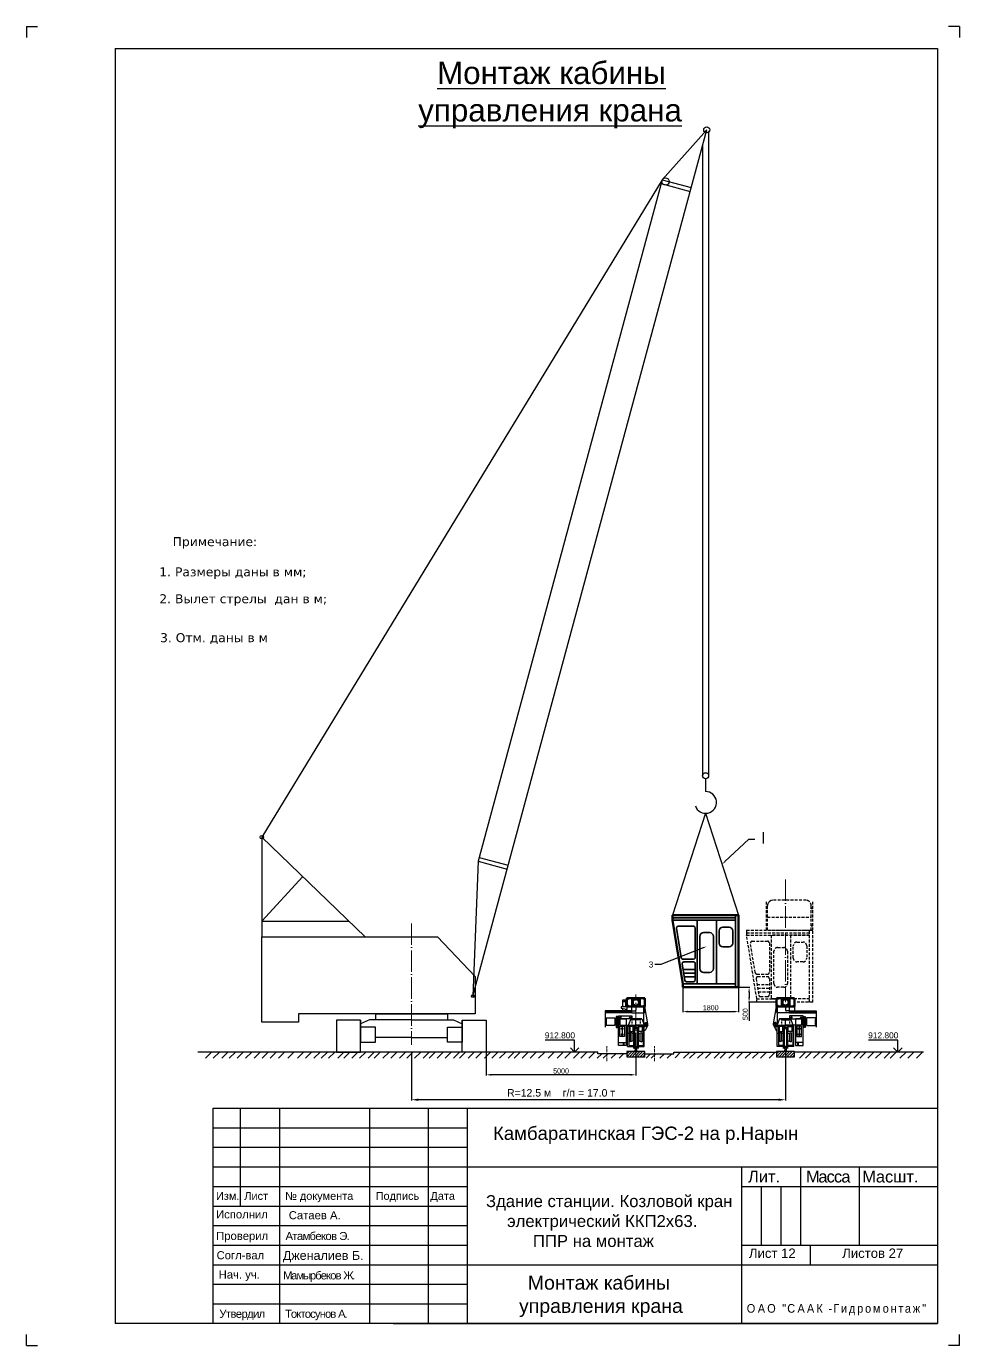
# Model space of a CAD drawing. Header units: millimetres. Extents: x 155577 to 993706, y -295114 to -113927.
# Drawn here: x 497680 to 528865, y -282929 to -238825 of the extents above; entities that cross this region are included whole.
import ezdxf
from ezdxf import colors
from ezdxf.entities.mleader import LeaderData, LeaderLine
from ezdxf.math import Vec2, Vec3

# ---------------------------------------------------------------- set-up
doc = ezdxf.new("R2010")
doc.units = ezdxf.units.MM
for name, pattern in [('ACAD_ISO04W100', [30, 24, -3, 0, -3]), ('штриховая', [19.05, 12.7, -6.35]), ('штриховая2', [9.525, 6.35, -3.175])]:
    doc.linetypes.add(name, pattern=pattern)
doc.layers.add('ось', color=160, linetype='Continuous', lineweight=15)
doc.layers.add('размер', color=84, linetype='Continuous', lineweight=18)
doc.styles.add('rom', font='times.ttf')
doc.styles.get("Standard").update_dxf_attribs({"font": 'arial.ttf'})
doc.dimstyles.new('ISO-25', dxfattribs={"dimtxt": 170, "dimasz": 170, "dimexe": 20, "dimexo": 10, "dimgap": 40, "dimtad": 1, "dimtxsty": 'Standard', "dimcen": 2.5, "dimadec": 0, "dimazin": 0, "dimtfac": 1, "dimtmove": 0, "dimatfit": 3, "dimfxl": 0, "dimarcsym": 0})

# ---------------------------------------------------------------- blocks, each defined once
blk = doc.blocks.new('стрела ДЭК -50 30 м')
for p, q in [((307292, 19005), (312744, 48506)), ((311398, 46721), (312744, 48506)), ((311398, 46721), (307108, 23514)), ((311374, 46592), (312357, 46410)), ((311398, 46721), (312381, 46539)), ((307108, 23514), (308092, 23332)), ((307108, 23514), (307292, 19005)), ((307132, 23643), (308115, 23461))]:
    blk.add_line(p, q)
blk.add_circle((311512, 46669), 123)
blk = doc.blocks.new('ходовка ДЭК -50')
at = {"lineweight": 30}
for p, q in [((580452, 8457), (579652, 8457)), ((579652, 8457), (579652, 7387)), ((580753, 8472), (580452, 8339)), ((580452, 7387), (580452, 8457)), ((582152, 8472), (580753, 8472)), ((580953, 8672), (580953, 8472)), ((580953, 8672), (583352, 8672)), ((582152, 8472), (583552, 8472)), ((583352, 8672), (583352, 8472)), ((583552, 8472), (583852, 8339)), ((583852, 8457), (584652, 8457)), ((583852, 7387), (583852, 8457)), ((584652, 8457), (584652, 7387)), ((582152, 7882), (580952, 7882)), ((582152, 7882), (582152, 7882)), ((582152, 7882), (583352, 7882)), ((582152, 7882), (582152, 7882)), ((579652, 7387), (580452, 7387)), ((584652, 7387), (583852, 7387))]:
    blk.add_line(p, q, dxfattribs=at)
for p, q in [((580452, 8457), (580452, 8222)), ((583852, 8457), (583852, 8222))]:
    blk.add_line(p, q)
for points in [[(580952, 8222), (580452, 8222), (580452, 7722), (580952, 7722)], [(583352, 8222), (583852, 8222), (583852, 7722), (583352, 7722)]]:
    blk.add_lwpolyline(points, close=True, dxfattribs=at)
blk = doc.blocks.new('корпус ДЭК-50')
at = {"lineweight": 30}
for p, q in [((537296, 11242), (533847, 14577)), ((533847, 14577), (533847, 11242)), ((533847, 11767), (535212, 13257)), ((533847, 11767), (536741, 11767)), ((533847, 8391), (533847, 11242)), ((533847, 11242), (539715, 11242)), ((539715, 11242), (540977, 9922)), ((540977, 9922), (540977, 8672)), ((535070, 8391), (533847, 8391)), ((540977, 8672), (535070, 8672)), ((535070, 8672), (535070, 8391))]:
    blk.add_line(p, q, dxfattribs=at)
blk.add_line((533847, 8391), (533847, 8672))
at = {"color": 70, "lineweight": 30}
for centre, radius in [((533847, 14577), 60.4), ((540897, 9261), 40.4)]:
    blk.add_circle(centre, radius, dxfattribs=at)
at = {"layer": 'ось', "linetype": 'ACAD_ISO04W100', "ltscale": 30}
blk.add_line((538847, 11693), (538847, 7633), dxfattribs=at)
blk = doc.blocks.new('кабина')
at = {"lineweight": 50}
for p, q in [((-2208, 0), (0, 0)), ((-2208, 0), (-2208, -170)), ((0, -2410), (0, 0)), ((-1868, -2290), (-2208, -170)), ((-1868, -2410), (-1868, -2290)), ((-1208, -2410), (-1868, -2410)), ((0, -2410), (-1868, -2410))]:
    blk.add_line(p, q, dxfattribs=at)
at = {"lineweight": 35}
for p, q in [((-101, -2410), (-101, 0)), ((-2208, -90), (-101, -90)), ((-2208, -170), (-101, -170)), ((-1924, -1416), (-2081, -436)), ((-2025, -369), (-1512, -369)), ((-1449, -427), (-1449, -1412)), ((-101, -170), (-1388, -170)), ((-1388, -170), (-1388, -2290)), ((-745, -170), (-745, -2290)), ((-1891, -1620), (-1802, -2177)), ((-1861, -1470), (-1511, -1470)), ((-1835, -1553), (-1508, -1553)), ((-1449, -1615), (-1449, -2160)), ((-1859, -1819), (-1449, -1819)), ((-1841, -1934), (-1449, -1934)), ((-1820, -2064), (-1449, -2064)), ((-1868, -2290), (-1208, -2290)), ((-1747, -2222), (-1508, -2222)), ((-101, -2290), (-1388, -2290))]:
    blk.add_line(p, q, dxfattribs=at)
for p, q in [((-1925, -1409), (-1924, -1416)), ((-101, -2410), (-1208, -2410))]:
    blk.add_line(p, q)
for points in [[(-528, -397), (-321, -397)], [(-1296, -1783), (-1296, -706)], [(-1174, -579), (-967, -579)], [(-845, -706), (-845, -1783)], [(-650, -933), (-650, -523)], [(-199, -523), (-199, -933)], [(-321, -1059), (-528, -1059)], [(-967, -1910), (-1174, -1910)]]:
    blk.add_lwpolyline(points, dxfattribs=at)
for centre, radius, start, end in [((-2013, -436), 68.3, 100.7594, 179.7078), ((-1511, -432), 62.9, 4.3535, 90.8029), ((-522, -525), 128, 92.5625, 179.4139), ((-327, -525), 128, 0.5861, 87.4375), ((-1168, -707), 128, 92.5625, 179.4139), ((-973, -707), 128, 0.5861, 87.4375), ((-522, -931), 128, 180.5861, 267.4375), ((-327, -931), 128, 272.5625, 359.4139), ((-1857, -1402), 68.4, 186.2026, 266.2361), ((-1823, -1620), 68.3, 100.7594, 179.7078), ((-1511, -1407), 62.9, 269.1971, 355.6465), ((-1517, -1621), 68.3, 355.164, 82.9775), ((-1746, -2165), 56.8, 186.6822, 271.4224), ((-1517, -2154), 68.3, 277.0225, 355.164), ((-1168, -1782), 128, 180.5861, 267.4375), ((-973, -1782), 128, 272.5625, 359.4139)]:
    blk.add_arc(centre, radius, start, end, dxfattribs=at)
blk = doc.blocks.new('*D91')
at = {"layer": 'Defpoints', "color": 0, "transparency": 16777216}
for p in [(519613, -270951), (521481, -270951), (521481, -271762)]:
    blk.add_point(p, dxfattribs=at)
at = {"layer": 'размер', "color": 0, "lineweight": -2, "transparency": 16777216}
for p, q in [((519613, -270961), (519613, -271782)), ((521481, -270961), (521481, -271782)), ((519783, -271762), (521311, -271762))]:
    blk.add_line(p, q, dxfattribs=at)
at = {"layer": 'размер', "color": 0, "transparency": 16777216}
for points in [[(519783, -271734), (519783, -271791), (519613, -271762)], [(521311, -271734), (521311, -271791), (521481, -271762)]]:
    blk.add_solid(points, dxfattribs=at)
at = {"layer": 'размер', "color": 0, "transparency": 16777216, "insert": (520547, -271636), "char_height": 170, "attachment_point": 5}
blk.add_mtext('1800', dxfattribs=at)
blk = doc.blocks.new('A4')
at = {"color": 4}
for p, q in [((839180.34, -1943.12), (839180.34, -1945.62)), ((839180.34, -1943.12), (839182.84, -1943.12)), ((839390.34, -1943.12), (839387.84, -1943.12)), ((839390.34, -1943.12), (839390.34, -1945.62)), ((839180.34, -2240.12), (839180.34, -2237.62)), ((839390.34, -2240.12), (839390.34, -2237.62)), ((839180.34, -2240.12), (839182.84, -2240.12)), ((839390.34, -2240.12), (839387.84, -2240.12))]:
    blk.add_line(p, q, dxfattribs=at)
for p, q in [((839200.34, -1948.12), (839200.34, -2235.12)), ((839200.34, -1948.12), (839385.34, -1948.12)), ((839385.34, -1948.12), (839385.34, -2235.12)), ((839385.34, -2235.12), (839200.34, -2235.12))]:
    blk.add_line(p, q)
blk = doc.blocks.new('*D98')
at = {"layer": 'Defpoints', "color": 0, "transparency": 16777216}
for p in [(521481, -270951), (521831, -270951), (522747, -271451)]:
    blk.add_point(p, dxfattribs=at)
at = {"layer": 'размер', "color": 0, "lineweight": -2, "transparency": 16777216}
for p, q in [((521491, -270951), (521851, -270951)), ((521831, -271121), (521831, -271281)), ((522737, -271451), (521811, -271451)), ((521831, -271451), (521831, -272076))]:
    blk.add_line(p, q, dxfattribs=at)
at = {"layer": 'размер', "color": 0, "transparency": 16777216}
for points in [[(521803, -271121), (521859, -271121), (521831, -270951)], [(521803, -271281), (521859, -271281), (521831, -271451)]]:
    blk.add_solid(points, dxfattribs=at)
at = {"layer": 'размер', "color": 0, "transparency": 16777216, "insert": (521704, -271848), "char_height": 170, "attachment_point": 5, "rotation": 90}
blk.add_mtext('500', dxfattribs=at)
blk = doc.blocks.new('*D65')
at = {"layer": 'Defpoints', "color": 0, "transparency": 16777216}
for p in [(510547, -273101), (523047, -273101), (510547, -274710)]:
    blk.add_point(p, dxfattribs=at)
at = {"layer": 'размер', "color": 0, "lineweight": -2, "transparency": 16777216}
for p, q in [((510547, -273111), (510547, -274730)), ((523047, -273111), (523047, -274730)), ((522822, -274710), (510772, -274710))]:
    blk.add_line(p, q, dxfattribs=at)
at = {"layer": 'размер', "color": 0, "transparency": 16777216}
for points in [[(510772, -274672), (510772, -274747), (510547, -274710)], [(522822, -274672), (522822, -274747), (523047, -274710)]]:
    blk.add_solid(points, dxfattribs=at)
at = {"layer": 'размер', "color": 0, "transparency": 16777216, "insert": (515547, -274480), "char_height": 170, "attachment_point": 5}
blk.add_mtext('{\\H1.4706x;R=12.5 м    г/п = 17.0 т}', dxfattribs=at)
blk = doc.blocks.new('*D112')
at = {"layer": 'Defpoints', "color": 0, "transparency": 16777216}
for p in [(513047, -273101), (518047, -273195), (513047, -273875)]:
    blk.add_point(p, dxfattribs=at)
at = {"layer": 'размер', "color": 0, "lineweight": -2, "transparency": 16777216}
for p, q in [((513047, -273111), (513047, -273895)), ((518047, -273205), (518047, -273895)), ((517877, -273875), (513217, -273875))]:
    blk.add_line(p, q, dxfattribs=at)
at = {"layer": 'размер', "color": 0, "transparency": 16777216}
for points in [[(513217, -273847), (513217, -273904), (513047, -273875)], [(517877, -273847), (517877, -273904), (518047, -273875)]]:
    blk.add_solid(points, dxfattribs=at)
at = {"layer": 'размер', "color": 0, "transparency": 16777216, "insert": (515547, -273749), "char_height": 170, "attachment_point": 5}
blk.add_mtext('5000', dxfattribs=at)
blk = doc.blocks.new('ГАК ДЭКа')
blk.add_line((284780, 30287), (284780, 29857))
blk.add_circle((284780, 30387), 100)
blk.add_arc((284780, 29494), 363, 198.8478, 90)

msp = doc.modelspace()

# ---------------------------------------------------------------- hatches: boundary and pattern name
for points in [[(517388.261, -272292.165), (517417.742, -272292.165), (517417.742, -271929.269), (517388.261, -271929.269)], [(523706.466, -271929.269), (523676.986, -271929.269), (523676.986, -272292.165), (523706.466, -272292.165)]]:
    msp.add_hatch(color=256).paths.add_polyline_path(points)
h = msp.add_hatch()
h.set_pattern_fill('ANSI35', color=256, scale=20, style=0)
h.set_pattern_definition([(45, (252895.24, 2942.89), (-89.80256, 89.80256), []), (45, (252985.05, 2942.89), (-89.80256, 89.80256), [158.75, -31.75, 0, -31.75])])
h.paths.add_polyline_path([(517747.364, -273100.717), (517747.364, -273270.717), (518347.364, -273270.717), (518347.364, -273100.717)])
h = msp.add_hatch()
h.set_pattern_fill('ANSI35', color=256, scale=20, style=0)
h.set_pattern_definition([(45, (257895.24, 2942.89), (-89.80256, 89.80256), []), (45, (257985.05, 2942.89), (-89.80256, 89.80256), [158.75, -31.75, 0, -31.75])])
h.paths.add_polyline_path([(522747.364, -273100.717), (522747.364, -273270.717), (523347.364, -273270.717), (523347.364, -273100.717)])

# ---------------------------------------------------------------- linework, layer by layer
for p, q in [((520277.931, -242416.348), (520277.931, -242416.354)), ((520477.131, -242360.177), (520477.131, -263882.8)), ((520277.448, -242791.398), (520277.364, -263875.973)), ((518928.166, -243952.912), (505547.364, -265930.717)), ((520377.364, -265131.871), (519273.26, -268540.717)), ((520377.364, -265131.871), (521481.467, -268540.717)), ((517747.364, -271600.717), (517554.384, -271600.717)), ((517554.384, -271600.717), (517554.384, -271643.945)), ((517554.384, -271643.945), (517747.364, -271680.355)), ((517606.248, -271424), (517701.794, -271424)), ((517654.021, -271367.207), (517654.021, -271424)), ((517747.364, -271590.717), (517747.364, -271740.717)), ((517915.414, -271800.717), (517915.414, -271590.717)), ((518047.364, -271590.717), (518047.364, -271716.044)), ((518315.364, -272170.717), (518315.364, -271590.717)), ((518447.364, -272170.717), (518347.364, -271590.717)), ((518347.364, -271590.717), (518347.364, -271765.451)), ((522647.364, -272170.717), (522747.364, -271590.717)), ((522747.364, -271590.717), (522747.364, -271765.451)), ((522779.364, -272170.717), (522779.364, -271590.717)), ((523047.364, -271590.717), (523047.364, -271716.044)), ((523179.314, -271800.717), (523179.314, -271590.717)), ((523347.364, -271590.717), (523347.364, -271740.717)), ((517915.414, -271740.717), (518012.33, -271740.717)), ((517915.414, -271800.717), (518319.5, -271800.717)), ((523179.314, -271800.717), (522775.228, -271800.717)), ((523179.314, -271740.717), (523082.398, -271740.717)), ((517553.265, -272331.684), (517626.023, -272331.684)), ((517553.265, -272528.686), (517626.023, -272528.686)), ((517589.817, -272262.72), (517589.817, -272572.604)), ((517767.364, -272220.717), (518047.364, -272220.717)), ((517767.364, -272930.717), (517767.364, -272247.795)), ((517767.364, -272247.795), (518047.364, -272247.795)), ((517767.364, -272480.794), (517807.364, -272480.794)), ((517807.364, -272247.795), (517807.364, -272890.717)), ((517987.364, -272510.642), (517854.285, -272459.098)), ((517854.285, -272459.098), (517854.285, -272777.191)), ((517914.877, -272482.567), (517914.877, -272753.723)), ((517987.364, -272320.717), (517987.364, -272950.717)), ((518327.364, -272247.795), (518047.364, -272247.795)), ((518107.364, -272510.642), (518240.443, -272459.098)), ((518107.364, -272510.642), (518107.364, -272725.647)), ((518179.85, -272482.567), (518179.85, -272753.723)), ((518240.443, -272459.098), (518240.443, -272777.191)), ((518287.364, -272247.795), (518287.364, -272890.717)), ((518327.364, -272480.794), (518287.364, -272480.794)), ((518315.364, -272170.717), (518447.364, -272170.717)), ((518327.364, -272220.717), (518327.364, -272200.717)), ((518327.364, -272220.717), (518327.364, -272200.717)), ((518327.364, -272930.717), (518327.364, -272247.795)), ((518360, -272397.795), (518327.364, -272397.795)), ((518447.364, -272220.717), (518360, -272397.795)), ((518447.364, -272220.717), (518447.364, -272170.717)), ((522779.364, -272170.717), (522647.364, -272170.717)), ((522647.364, -272220.717), (522647.364, -272170.717)), ((522647.364, -272220.717), (522734.728, -272397.795)), ((522734.728, -272397.795), (522767.364, -272397.795)), ((522767.364, -272220.717), (522767.364, -272200.717)), ((522767.364, -272220.717), (522767.364, -272200.717)), ((522767.364, -272930.717), (522767.364, -272247.795)), ((522767.364, -272247.795), (523047.364, -272247.795)), ((522767.364, -272480.794), (522807.364, -272480.794)), ((522807.364, -272247.795), (522807.364, -272890.717)), ((522987.364, -272510.642), (522854.285, -272459.098)), ((522854.285, -272459.098), (522854.285, -272777.191)), ((522914.877, -272482.567), (522914.877, -272753.723)), ((522987.364, -272510.642), (522987.364, -272725.647)), ((523327.364, -272220.717), (523047.364, -272220.717)), ((523327.364, -272247.795), (523047.364, -272247.795)), ((523107.364, -272320.717), (523107.364, -272950.717)), ((523107.364, -272510.642), (523240.443, -272459.098)), ((523179.85, -272482.567), (523179.85, -272753.723)), ((523240.443, -272459.098), (523240.443, -272777.191)), ((523287.364, -272247.795), (523287.364, -272890.717)), ((523327.364, -272480.794), (523287.364, -272480.794)), ((523327.364, -272930.717), (523327.364, -272247.795)), ((523541.463, -272331.684), (523468.705, -272331.684)), ((523541.463, -272528.686), (523468.705, -272528.686)), ((523504.911, -272262.72), (523504.911, -272572.604)), ((515998.123, -272720.717), (515015.347, -272720.717)), ((515998.123, -273120.717), (515856.702, -272979.296)), ((515998.123, -273120.717), (515998.123, -272720.717)), ((515998.123, -273120.717), (516139.545, -272979.296)), ((517767.364, -272930.717), (518327.364, -272930.717)), ((517807.364, -272890.717), (517987.364, -272890.717)), ((517987.364, -272725.647), (517854.285, -272777.191)), ((517987.364, -272950.717), (517987.364, -272973.111)), ((518107.364, -272725.647), (518240.443, -272777.191)), ((518107.364, -272890.717), (518287.364, -272890.717)), ((518107.364, -272950.717), (518107.364, -272973.111)), ((523327.364, -272930.717), (522767.364, -272930.717)), ((522987.364, -272890.717), (522807.364, -272890.717)), ((522987.364, -272725.647), (522854.285, -272777.191)), ((522987.364, -272950.717), (522987.364, -272973.111)), ((523107.364, -272725.647), (523240.443, -272777.191)), ((523287.364, -272890.717), (523107.364, -272890.717)), ((523107.364, -272950.717), (523107.364, -272973.111)), ((526802.509, -272720.717), (525819.732, -272720.717)), ((526802.509, -273120.717), (526661.087, -272979.296)), ((526802.509, -273120.717), (526802.509, -272720.717)), ((526802.509, -273120.717), (526943.93, -272979.296)), ((516778.364, -273120.717), (503411.29, -273120.717)), ((503663.241, -273324.364), (503866.888, -273120.717)), ((503925.873, -273324.364), (504129.52, -273120.717)), ((504211.018, -273324.364), (504414.665, -273120.717)), ((504211.018, -273324.364), (504414.665, -273120.717)), ((504211.018, -273324.364), (504414.665, -273120.717)), ((504458.641, -273324.364), (504662.288, -273120.717)), ((504721.273, -273324.364), (504924.92, -273120.717)), ((505006.418, -273324.364), (505210.065, -273120.717)), ((505290.573, -273324.364), (505494.22, -273120.717)), ((505290.573, -273324.364), (505494.22, -273120.717)), ((505557.614, -273324.364), (505761.261, -273120.717)), ((505820.246, -273324.364), (506023.893, -273120.717)), ((506105.391, -273324.364), (506309.038, -273120.717)), ((506413.233, -273324.364), (506616.88, -273120.717)), ((506413.233, -273324.364), (506616.88, -273120.717)), ((506739.696, -273324.364), (506943.343, -273120.717)), ((507002.329, -273324.364), (507205.976, -273120.717)), ((507287.474, -273324.364), (507491.12, -273120.717)), ((507287.474, -273324.364), (507491.12, -273120.717)), ((507287.474, -273324.364), (507491.12, -273120.717)), ((507535.096, -273324.364), (507738.743, -273120.717)), ((507777.729, -273324.364), (507981.376, -273120.717)), ((508082.874, -273324.364), (508286.52, -273120.717)), ((508284.04, -273324.364), (508487.686, -273120.717)), ((508284.04, -273324.364), (508487.686, -273120.717)), ((508551.081, -273324.364), (508754.727, -273120.717)), ((508813.713, -273324.364), (509017.36, -273120.717)), ((509098.858, -273324.364), (509302.504, -273120.717)), ((509300.024, -273324.364), (509503.67, -273120.717)), ((509300.024, -273324.364), (509503.67, -273120.717)), ((509594.532, -273324.364), (509798.178, -273120.717)), ((509857.164, -273324.364), (510060.811, -273120.717)), ((510142.309, -273324.364), (510345.956, -273120.717)), ((510142.309, -273324.364), (510345.956, -273120.717)), ((510142.309, -273324.364), (510345.956, -273120.717)), ((510389.932, -273324.364), (510593.578, -273120.717)), ((510652.564, -273324.364), (510856.211, -273120.717)), ((510937.709, -273324.364), (511141.356, -273120.717)), ((511138.875, -273324.364), (511342.521, -273120.717)), ((511138.875, -273324.364), (511342.521, -273120.717)), ((511405.916, -273324.364), (511609.562, -273120.717)), ((511668.548, -273324.364), (511872.195, -273120.717)), ((511953.693, -273324.364), (512157.34, -273120.717)), ((512154.859, -273324.364), (512358.506, -273120.717)), ((512154.859, -273324.364), (512358.506, -273120.717)), ((512436.915, -273324.364), (512640.561, -273120.717)), ((512699.547, -273324.364), (512903.194, -273120.717)), ((512984.692, -273324.364), (513188.338, -273120.717)), ((512984.692, -273324.364), (513188.338, -273120.717)), ((512984.692, -273324.364), (513188.338, -273120.717)), ((513232.315, -273324.364), (513435.961, -273120.717)), ((513494.947, -273324.364), (513698.594, -273120.717)), ((513780.092, -273324.364), (513983.738, -273120.717)), ((513981.258, -273324.364), (514184.904, -273120.717)), ((513981.258, -273324.364), (514184.904, -273120.717)), ((514248.299, -273324.364), (514451.945, -273120.717)), ((514510.931, -273324.364), (514714.578, -273120.717)), ((514796.076, -273324.364), (514999.722, -273120.717)), ((515117.597, -273324.364), (515321.244, -273120.717)), ((515412.037, -273324.364), (515615.684, -273120.717)), ((515674.67, -273324.364), (515878.316, -273120.717)), ((515959.814, -273324.364), (516163.461, -273120.717)), ((515959.814, -273324.364), (516163.461, -273120.717)), ((515959.814, -273324.364), (516163.461, -273120.717)), ((516207.437, -273324.364), (516411.084, -273120.717)), ((516470.07, -273324.364), (516673.716, -273120.717)), ((516755.214, -273324.364), (516906.861, -273172.717)), ((516778.364, -273172.717), (516778.364, -273120.717)), ((517747.364, -273172.717), (516778.364, -273172.717)), ((516956.38, -273324.364), (517108.027, -273172.717)), ((516956.38, -273324.364), (517108.027, -273172.717)), ((517223.421, -273324.364), (517375.068, -273172.717)), ((517486.054, -273324.364), (517637.7, -273172.717)), ((517987.364, -273085.717), (517987.364, -273100.717)), ((517987.364, -273100.717), (518107.364, -273100.717)), ((518027.364, -273010.767), (518027.364, -273056.578)), ((518067.364, -273010.767), (518067.364, -273056.578)), ((518107.364, -273085.717), (518107.364, -273100.717)), ((518347.364, -273172.717), (519316.364, -273172.717)), ((518387.469, -273324.364), (518539.115, -273172.717)), ((518561.46, -273324.364), (518713.107, -273172.717)), ((518846.605, -273324.364), (518998.252, -273172.717)), ((518846.605, -273324.364), (518998.252, -273172.717)), ((518846.605, -273324.364), (518998.252, -273172.717)), ((519094.228, -273324.364), (519245.875, -273172.717)), ((519316.364, -273172.717), (519316.364, -273120.717)), ((519316.364, -273120.717), (522747.364, -273120.717)), ((519356.86, -273304.364), (519540.507, -273120.717)), ((519642.005, -273324.364), (519845.652, -273120.717)), ((519843.171, -273324.364), (520046.818, -273120.717)), ((519843.171, -273324.364), (520046.818, -273120.717)), ((520110.212, -273324.364), (520313.859, -273120.717)), ((520372.844, -273324.364), (520576.491, -273120.717)), ((520657.989, -273324.364), (520861.636, -273120.717)), ((520859.155, -273324.364), (521062.802, -273120.717)), ((520859.155, -273324.364), (521062.802, -273120.717)), ((521153.663, -273324.364), (521357.31, -273120.717)), ((521416.295, -273324.364), (521619.942, -273120.717)), ((521701.44, -273324.364), (521905.087, -273120.717)), ((521701.44, -273324.364), (521905.087, -273120.717)), ((521701.44, -273324.364), (521905.087, -273120.717)), ((521949.063, -273324.364), (522152.71, -273120.717)), ((522211.695, -273324.364), (522415.342, -273120.717)), ((522496.84, -273324.364), (522700.487, -273120.717)), ((522987.364, -273085.717), (522987.364, -273100.717)), ((523107.364, -273100.717), (522987.364, -273100.717)), ((523027.364, -273010.767), (523027.364, -273056.578)), ((523067.364, -273010.767), (523067.364, -273056.578)), ((523107.364, -273085.717), (523107.364, -273100.717)), ((527655.938, -273120.717), (523347.364, -273120.717)), ((523512.824, -273324.364), (523716.471, -273120.717)), ((523713.99, -273324.364), (523917.637, -273120.717)), ((523713.99, -273324.364), (523917.637, -273120.717)), ((523985.128, -273324.364), (524188.775, -273120.717)), ((524247.761, -273324.364), (524451.407, -273120.717)), ((524532.905, -273324.364), (524736.552, -273120.717)), ((524532.905, -273324.364), (524736.552, -273120.717)), ((524532.905, -273324.364), (524736.552, -273120.717)), ((524780.528, -273324.364), (524984.175, -273120.717)), ((525043.161, -273324.364), (525246.807, -273120.717)), ((525328.305, -273324.364), (525531.952, -273120.717)), ((525529.471, -273324.364), (525733.118, -273120.717)), ((525529.471, -273324.364), (525733.118, -273120.717)), ((525796.512, -273324.364), (526000.159, -273120.717)), ((526059.145, -273324.364), (526262.791, -273120.717)), ((526344.289, -273324.364), (526547.936, -273120.717)), ((526545.455, -273324.364), (526749.102, -273120.717)), ((526545.455, -273324.364), (526749.102, -273120.717)), ((526871.919, -273324.364), (527075.565, -273120.717)), ((527134.551, -273324.364), (527338.198, -273120.717)), ((527419.696, -273324.364), (527623.343, -273120.717)), ((527419.696, -273324.364), (527623.343, -273120.717)), ((527419.696, -273324.364), (527623.343, -273120.717)), ((503920.223, -282186.761), (503920.223, -274991.582)), ((503920.223, -274991.582), (528122.188, -274991.582)), ((504835.973, -278262.118), (504835.973, -274991.582)), ((506144.188, -282186.761), (506144.188, -274991.582)), ((509153.081, -282186.761), (509153.081, -274991.582)), ((511115.402, -282186.761), (511115.402, -274991.582)), ((512423.617, -282186.761), (512423.617, -274991.582)), ((503920.223, -275645.69), (512423.617, -275645.69)), ((503920.223, -276299.797), (512423.617, -276299.797)), ((503920.223, -276953.904), (528122.188, -276953.904)), ((503920.223, -276953.904), (528122.188, -276953.904)), ((521581.117, -276953.904), (521581.117, -282186.761)), ((523543.438, -276953.904), (523543.438, -279570.333)), ((525505.76, -276953.904), (525505.76, -279570.333)), ((528122.188, -276781.361), (528122.188, -282186.761)), ((503920.223, -277608.011), (512423.617, -277608.011)), ((521581.117, -277608.011), (528122.188, -277608.011)), ((522235.224, -277608.011), (522235.224, -279570.333)), ((522889.331, -277608.011), (522889.331, -279570.333)), ((503920.223, -278262.118), (512423.617, -278262.118)), ((503920.223, -278262.118), (512423.617, -278262.118)), ((503920.223, -278916.225), (512423.617, -278916.225)), ((503920.223, -278916.225), (512423.617, -278916.225)), ((503920.223, -279570.333), (512423.617, -279570.333)), ((521581.117, -279570.333), (528122.188, -279570.333)), ((523865.91, -279570.333), (523865.91, -280224.44)), ((503920.223, -280224.44), (528122.188, -280224.44)), ((503920.223, -280878.547), (512423.617, -280878.547)), ((503920.223, -280878.547), (512423.617, -280878.547)), ((503920.223, -281532.654), (512423.617, -281532.654)), ((528122.188, -282186.761), (509940.388, -282186.761)), ((509940.388, -282186.761), (528122.188, -282186.761))]:
    msp.add_line(p, q)
at = {"linetype": 'штриховая2', "ltscale": 15}
for p, q in [((522413.282, -269040.717), (522413.282, -268040.717)), ((523738.269, -268040.717), (522612.395, -268040.717)), ((523955.571, -269040.717), (523955.571, -268040.717)), ((522413.282, -268288.624), (522443.282, -268288.624)), ((522413.282, -268316.505), (522443.282, -268316.505)), ((522443.282, -269040.717), (522443.282, -268215.625)), ((523907.382, -269040.717), (523907.382, -268215.625)), ((523907.382, -268288.624), (523955.571, -268288.624)), ((523907.382, -268316.505), (523955.571, -268316.505)), ((522443.282, -268609.333), (523907.382, -268609.333)), ((523907.382, -268869.38), (523955.571, -268869.38)), ((523907.382, -268897.261), (523955.571, -268897.261)), ((521747.364, -269040.717), (523955.571, -269040.717)), ((521747.364, -269130.717), (523854.229, -269130.717)), ((521747.364, -269210.717), (523854.229, -269210.717)), ((522087.364, -271330.717), (521747.364, -269210.717)), ((522031.999, -270456.675), (521874.799, -269476.484)), ((521930.307, -269409.781), (522443.282, -269409.781)), ((522506.832, -269467.855), (522506.832, -270452.638)), ((523854.229, -269210.717), (522567.364, -269210.717)), ((522567.364, -269210.717), (522567.364, -271330.717)), ((523210.797, -269210.717), (523210.797, -271310.717)), ((523854.229, -271450.717), (523854.229, -269040.717)), ((523955.571, -271450.717), (523955.571, -269040.717)), ((522030.899, -270449.816), (522031.999, -270456.675)), ((522064.713, -270660.657), (522153.997, -271217.366)), ((522094.449, -270510.717), (522444.163, -270510.717)), ((522120.222, -270593.954), (522447.093, -270593.954)), ((522506.832, -270656.017), (522506.832, -271200.735)), ((522096.629, -270859.661), (522506.832, -270859.661)), ((522115.036, -270974.436), (522506.832, -270974.436)), ((522135.97, -271104.964), (522506.832, -271104.964)), ((522087.364, -271450.717), (522087.364, -271330.717)), ((522087.364, -271330.717), (522747.364, -271330.717)), ((522747.364, -271450.717), (522087.364, -271450.717)), ((522747.364, -271450.717), (522087.364, -271450.717)), ((522208.255, -271262.799), (522447.093, -271262.799)), ((523854.229, -271330.717), (523347.364, -271330.717)), ((523955.571, -271450.717), (523347.364, -271450.717)), ((523955.571, -271450.717), (523347.364, -271450.717))]:
    msp.add_line(p, q, dxfattribs=at)
at = {"linetype": 'штриховая2'}
for p, q in [((522413.282, -268869.38), (522443.282, -268869.38)), ((522413.282, -268897.261), (522443.282, -268897.261)), ((522443.282, -269040.717), (523955.571, -269040.717))]:
    msp.add_line(p, q, dxfattribs=at)
at = {"linetype": 'штриховая', "ltscale": 15}
msp.add_line((521747.364, -269040.717), (521747.364, -269210.717), dxfattribs=at)
at = {"lineweight": 50}
for p, q in [((517747.364, -271310.717), (518347.364, -271310.717)), ((517747.364, -271310.717), (517747.364, -271590.717)), ((517747.364, -271310.717), (518347.364, -271310.717)), ((517747.364, -271310.717), (517747.364, -271590.717)), ((517747.364, -271590.717), (518347.364, -271590.717)), ((517747.364, -271590.717), (518347.364, -271590.717)), ((517747.364, -271590.717), (518347.364, -271590.717)), ((518347.364, -271310.717), (518347.364, -271590.717)), ((518347.364, -271310.717), (518347.364, -271590.717)), ((523347.364, -271310.717), (522747.364, -271310.717)), ((522747.364, -271310.717), (522747.364, -271590.717)), ((523347.364, -271590.717), (522747.364, -271590.717)), ((523347.364, -271590.717), (522747.364, -271590.717)), ((523347.364, -271310.717), (523347.364, -271590.717)), ((517987.385, -272291.862), (517986.881, -272991.962)), ((517987.364, -272320.717), (518107.364, -272320.717)), ((518107.385, -272291.862), (518106.881, -272991.962)), ((522987.343, -272291.862), (522987.847, -272991.962)), ((523107.364, -272320.717), (522987.364, -272320.717)), ((523107.343, -272291.862), (523107.847, -272991.962)), ((518106.911, -272950.76), (517987.364, -272950.717)), ((522987.817, -272950.76), (523107.364, -272950.717))]:
    msp.add_line(p, q, dxfattribs=at)
at = {"linetype": 'штриховая', "lineweight": 35, "ltscale": 15}
msp.add_line((522747.364, -271330.717), (522567.364, -271330.717), dxfattribs=at)
at = {"lineweight": 30}
for p, q in [((517915.414, -271740.717), (517020.364, -271740.717)), ((517020.364, -271740.717), (517020.364, -272278.733)), ((517915.414, -271770.717), (517020.364, -271770.717)), ((517915.414, -271800.717), (517020.364, -271800.717)), ((517050.474, -271971.775), (517020.364, -272005.043)), ((517020.364, -272058.138), (517020.364, -272163.297)), ((517050.474, -271971.775), (517050.474, -272226.691)), ((517050.474, -271971.775), (517345.221, -271971.775)), ((517050.474, -272196.565), (517050.474, -272024.87)), ((517050.474, -272024.87), (517050.474, -272057.481)), ((517345.221, -271971.775), (517345.221, -272226.691)), ((517417.742, -272024.87), (517345.221, -272024.87)), ((517462.271, -271986.666), (517417.742, -271929.269)), ((517882.858, -272000.717), (517802.858, -272200.717)), ((517882.858, -272000.717), (518247.364, -272000.717)), ((518247.364, -272000.717), (518047.364, -272000.717)), ((518247.364, -272000.717), (518327.364, -272200.717)), ((522847.364, -272000.717), (522767.364, -272200.717)), ((522847.364, -272000.717), (523047.364, -272000.717)), ((523211.87, -272000.717), (522847.364, -272000.717)), ((523179.314, -271740.717), (524074.364, -271740.717)), ((523179.314, -271770.717), (524074.364, -271770.717)), ((523179.314, -271800.717), (524074.364, -271800.717)), ((523211.87, -272000.717), (523291.87, -272200.717)), ((523632.457, -271986.666), (523676.986, -271929.269)), ((523676.986, -272024.87), (523749.507, -272024.87)), ((524044.254, -271971.775), (523749.507, -271971.775)), ((523749.507, -271971.775), (523749.507, -272226.691)), ((524044.254, -271971.775), (524074.364, -272005.043)), ((524044.254, -271971.775), (524044.254, -272226.691)), ((524044.254, -272196.565), (524044.254, -272024.87)), ((524044.254, -272024.87), (524044.254, -272057.481)), ((524074.364, -271740.717), (524074.364, -272278.733)), ((524074.364, -272058.138), (524074.364, -272163.297)), ((517050.474, -272226.691), (517020.364, -272193.423)), ((517345.221, -272226.691), (517050.474, -272226.691)), ((517417.742, -272196.565), (517345.221, -272196.565)), ((517417.742, -272292.165), (517462.271, -272234.768)), ((517802.858, -272220.717), (517802.858, -272200.717)), ((517802.858, -272220.717), (517802.858, -272200.717)), ((518447.364, -272220.717), (518047.364, -272220.717)), ((522647.364, -272220.717), (523047.364, -272220.717)), ((523291.87, -272220.717), (523291.87, -272200.717)), ((523291.87, -272220.717), (523291.87, -272200.717)), ((523676.986, -272292.165), (523632.457, -272234.768)), ((523676.986, -272196.565), (523749.507, -272196.565)), ((523749.507, -272226.691), (524044.254, -272226.691)), ((524044.254, -272226.691), (524074.364, -272193.423)), ((517462.271, -272797.466), (517717.364, -272797.466)), ((517622.38, -272797.466), (517622.38, -272893.839)), ((517643.248, -272797.466), (517643.248, -272893.839)), ((523632.457, -272797.466), (523377.364, -272797.466)), ((523451.48, -272797.466), (523451.48, -272893.839)), ((523472.348, -272797.466), (523472.348, -272893.839))]:
    msp.add_line(p, q, dxfattribs=at)
at = {"linetype": 'штриховая2', "ltscale": 10}
for p, q in [((517909.048, -272000.717), (517909.048, -272220.717)), ((518185.68, -272000.717), (518185.68, -272220.717)), ((522909.048, -272000.717), (522909.048, -272220.717)), ((523185.68, -272000.717), (523185.68, -272220.717))]:
    msp.add_line(p, q, dxfattribs=at)
at = {"linetype": 'штриховая2', "ltscale": 15}
for points in [[(523427.645, -269437.428), (523634.771, -269437.428)], [(522659.392, -270823.87), (522659.392, -269746.47)], [(522781.599, -269619.973), (522988.725, -269619.973)], [(523110.932, -269746.47), (523110.932, -270823.87)], [(523305.438, -269973.273), (523305.438, -269563.925)], [(523756.978, -269563.925), (523756.978, -269973.273)], [(523634.771, -270099.77), (523427.645, -270099.77)], [(522988.725, -270950.367), (522781.599, -270950.367)]]:
    msp.add_lwpolyline(points, dxfattribs=at)
for points in [[(517606.248, -271600.717), (517606.248, -271367.207), (517701.794, -271367.207), (517701.794, -271600.717)], [(517701.794, -271671.757), (517701.794, -271740.717), (517606.248, -271740.717), (517606.248, -271653.73)], [(517417.742, -272292.165), (517417.742, -271929.269)], [(517462.271, -271986.666), (517462.271, -272292.165)], [(523632.457, -271986.666), (523632.457, -272292.165)], [(523676.986, -272292.165), (523676.986, -271929.269)]]:
    msp.add_lwpolyline(points)
at = {"lineweight": 50}
for points in [[(517919.426, -271322.832), (518175.302, -271322.832), (518175.302, -271578.602), (517919.426, -271578.602)], [(517919.426, -271322.832), (518175.302, -271322.832), (518175.302, -271578.602), (517919.426, -271578.602)], [(523175.302, -271322.832), (522919.426, -271322.832), (522919.426, -271578.602), (523175.302, -271578.602)]]:
    msp.add_lwpolyline(points, close=True, dxfattribs=at)
for points in [[(517417.742, -271929.269), (517388.261, -271929.269), (517388.261, -272292.165), (517417.742, -272292.165)], [(523676.986, -271929.269), (523706.466, -271929.269), (523706.466, -272292.165), (523676.986, -272292.165)], [(517953.502, -272263.34), (517840.249, -272263.34), (517840.249, -272428.368), (517953.502, -272428.368)], [(518141.226, -272263.34), (518254.479, -272263.34), (518254.479, -272428.368), (518141.226, -272428.368)], [(518355.576, -272143.177), (518410.656, -272143.177), (518410.656, -272170.717), (518355.576, -272170.717)], [(518355.576, -272220.717), (518410.656, -272220.717), (518410.656, -272248.257), (518355.576, -272248.257)], [(518369.505, -272131.07), (518396.727, -272131.07), (518396.727, -272276.44), (518369.505, -272276.44)], [(522739.152, -272143.177), (522684.071, -272143.177), (522684.071, -272170.717), (522739.152, -272170.717)], [(522739.152, -272220.717), (522684.071, -272220.717), (522684.071, -272248.257), (522739.152, -272248.257)], [(522725.223, -272131.07), (522698, -272131.07), (522698, -272276.44), (522725.223, -272276.44)], [(522953.502, -272263.34), (522840.249, -272263.34), (522840.249, -272428.368), (522953.502, -272428.368)], [(523141.226, -272263.34), (523254.479, -272263.34), (523254.479, -272428.368), (523141.226, -272428.368)], [(518347.364, -273100.717), (517747.364, -273100.717), (517747.364, -273270.717), (518347.364, -273270.717)], [(523347.364, -273100.717), (522747.364, -273100.717), (522747.364, -273270.717), (523347.364, -273270.717)]]:
    msp.add_lwpolyline(points, close=True)
at = {"lineweight": 30}
for points in [[(517417.742, -272024.87), (517462.271, -272024.87), (517462.271, -272196.565), (517417.742, -272196.565)], [(523676.986, -272024.87), (523632.457, -272024.87), (523632.457, -272196.565), (523676.986, -272196.565)]]:
    msp.add_lwpolyline(points, dxfattribs=at)
for points in [[(517462.271, -271906.058), (517915.452, -271906.058), (517915.452, -272000.717), (517462.271, -272000.717)], [(517717.364, -272893.839), (517462.271, -272893.839), (517462.271, -272000.717), (517717.364, -272000.717)], [(518047.364, -272000.717), (517512.271, -272000.717), (517512.271, -272220.717), (518047.364, -272220.717)], [(517882.858, -272000.717), (518185.68, -272000.717), (518185.68, -272039.654), (517882.858, -272039.654)], [(523211.87, -272000.717), (522909.048, -272000.717), (522909.048, -272039.654), (523211.87, -272039.654)], [(523047.364, -272000.717), (523582.457, -272000.717), (523582.457, -272220.717), (523047.364, -272220.717)], [(523632.457, -271906.058), (523179.276, -271906.058), (523179.276, -272000.717), (523632.457, -272000.717)], [(523377.364, -272893.839), (523632.457, -272893.839), (523632.457, -272000.717), (523377.364, -272000.717)], [(517512.269, -272248.38), (517667.366, -272248.38), (517667.366, -272591.825), (517512.269, -272591.825)], [(523582.459, -272248.38), (523427.362, -272248.38), (523427.362, -272591.825), (523582.459, -272591.825)]]:
    msp.add_lwpolyline(points, close=True, dxfattribs=at)
at = {"color": 70, "lineweight": 30}
msp.add_circle((520414.04, -242282.592), 100, dxfattribs=at)
at = {"lineweight": 50}
for centre, radius in [((517775.625, -271335.448), 10.358), ((517775.625, -271335.448), 10.358), ((517775.625, -271565.987), 10.358), ((517775.625, -271565.987), 10.358), ((517942.749, -271342.584), 10.358), ((517942.749, -271342.584), 10.358), ((517942.749, -271558.851), 10.358), ((517942.749, -271558.851), 10.358), ((518047.364, -271450.717), 106.456), ((518047.364, -271450.717), 106.456), ((518151.979, -271342.584), 10.358), ((518151.979, -271342.584), 10.358), ((518151.979, -271558.851), 10.358), ((518151.979, -271558.851), 10.358), ((518319.103, -271335.448), 10.358), ((518319.103, -271335.448), 10.358), ((518319.103, -271565.987), 10.358), ((518319.103, -271565.987), 10.358), ((522775.625, -271335.448), 10.358), ((522775.625, -271565.987), 10.358), ((522942.749, -271342.584), 10.358), ((522942.749, -271558.851), 10.358), ((523047.364, -271450.717), 106.456), ((523151.979, -271342.584), 10.358), ((523151.979, -271558.851), 10.358), ((523319.103, -271335.448), 10.358), ((523319.103, -271565.987), 10.358)]:
    msp.add_circle(centre, radius, dxfattribs=at)
at = {"lineweight": 30}
for centre, radius in [((517523.345, -271954.888), 21.568), ((517856.765, -271954.888), 21.568), ((523237.963, -271954.888), 21.568), ((523571.383, -271954.888), 21.568), ((517589.817, -272331.684), 26.535), ((517589.817, -272528.686), 26.535), ((523504.911, -272331.684), 26.535), ((523504.911, -272528.686), 26.535)]:
    msp.add_circle(centre, radius, dxfattribs=at)
for centre in [(517909.048, -272018.493), (518155.669, -272018.493), (522939.058, -272018.493), (523185.68, -272018.493)]:
    msp.add_circle(centre, 12.621)
at = {"linetype": 'штриховая2'}
msp.add_arc((522629.197, -268226.171), 186.214, 95.1767424, 176.7533125, dxfattribs=at)
at = {"linetype": 'штриховая2', "ltscale": 15}
for centre, radius, start, end in [((523721.467, -268226.171), 186.214, 3.2466875, 84.8232576), ((521943.049, -269476.832), 68.251, 100.7594211, 179.7077787), ((522444.163, -269472.626), 62.851, 4.3535356, 90.8029395), ((523433.365, -269565.234), 127.934, 92.5624631, 179.4139254), ((523629.051, -269565.234), 127.934, 0.5860746, 87.4375369), ((522787.318, -269747.779), 127.934, 92.5624631, 179.4139254), ((522983.005, -269747.779), 127.934, 0.5860746, 87.4375369), ((523433.365, -269971.965), 127.934, 180.5860746, 267.4375369), ((523629.051, -269971.965), 127.934, 272.5624631, 359.4139254), ((522098.942, -270442.421), 68.444, 186.2026332, 266.2360537), ((522132.963, -270661.005), 68.251, 100.7594211, 179.7077787), ((522444.163, -270447.867), 62.851, 269.1970605, 355.6464644), ((522438.738, -270661.778), 68.337, 355.1639543, 82.9774814), ((522209.665, -271205.999), 56.817, 186.6822384, 271.4224475), ((522438.738, -271194.974), 68.337, 277.0225186, 355.1639543), ((522787.318, -270822.562), 127.934, 180.5860746, 267.4375369), ((522983.005, -270822.562), 127.934, 272.5624631, 359.4139254)]:
    msp.add_arc(centre, radius, start, end, dxfattribs=at)
for centre, radius, start, end in [((518015.024, -271707.334), 33.492, 265.3865224, 344.9252541), ((518311.06, -271765.408), 36.304, 283.4427096, 359.9326595), ((522783.668, -271765.408), 36.304, 180.0673405, 256.5572904), ((523079.704, -271707.334), 33.492, 195.0747459, 274.6134776), ((517976.168, -273025.077), 53.159, 15.6172059, 77.8413216), ((518118.56, -273025.077), 53.159, 102.1586784, 164.3827941), ((522976.168, -273025.077), 53.159, 15.6172059, 77.8413216), ((523118.56, -273025.077), 53.159, 102.1586784, 164.3827941), ((517983.189, -273037.963), 47.937, 274.9963566, 337.1497727), ((518111.539, -273037.963), 47.937, 202.8502273, 265.0036434), ((522983.189, -273037.963), 47.937, 274.9963566, 337.1497727), ((523111.539, -273037.963), 47.937, 202.8502273, 265.0036434)]:
    msp.add_arc(centre, radius, start, end)
at = {"layer": 'ось', "linetype": 'ACAD_ISO04W100', "ltscale": 30}
for p, q in [((523047.364, -267341.27), (523047.364, -271450.717)), ((518047.364, -273194.753), (518047.364, -271188.682))]:
    msp.add_line(p, q, dxfattribs=at)
at = {"layer": 'ось', "linetype": 'ACAD_ISO04W100', "ltscale": 5}
for p, q in [((517078.364, -273418.554), (517078.364, -272918.152)), ((518672.364, -273422.919), (518672.364, -272922.516))]:
    msp.add_line(p, q, dxfattribs=at)

# ---------------------------------------------------------------- block references
at = {"color": 4, "xscale": 148.5, "yscale": 148.5, "zscale": 148.5}
msp.add_blockref('A4', (-124120601.09, 49729.164), dxfattribs=at)
at = {"rotation": 355.3672430231276}
msp.add_blockref('стрела ДЭК -50 30 м', (204774.31, -265369.853), dxfattribs=at)
for name, p in [('ГАК ДЭКа', (235597.284, -294262.7)), ('корпус ДЭК-50', (-28299.15, -280507.614)), ('кабина', (521481.467, -268540.717)), ('ходовка ДЭК -50', (-71605.129, -280507.614))]:
    msp.add_blockref(name, p)

# ---------------------------------------------------------------- texts
at = {"attachment_point": 1}
for s, insert, char_height, width in [('\\pi1829;{\\LМонтаж кабины \\P\\pi1199.5;управления крана}', (509572.781, -240002.334), 750, 11152.45385), ('{\\fVerdana|b0|i0|c204|p34;Примечание:}', (502567.196, -255901.129), 300, 3384.09673), ('{\\fVerdana|b0|i0|c204|p34;1. Размеры даны в мм;}', (502120.976, -256910.435), 300, 5351.06305), ('{\\fVerdana|b0|i0|c0|p34;2\\fVerdana|b0|i0|c204|p34;. Вылет стрелы  дан в м;\\H1.8516x; }', (502120.976, -257810.468), 300, 7949.70381), ('{\\fVerdana|b0|i0|c0|p34;3\\fVerdana|b0|i0|c204|p34;. Отм. даны в м}', (502146.178, -259111.881), 300, 5294.04981), ('912.800', (515004.124, -272456.654), 200, 663.51782), ('912.800', (525808.509, -272456.654), 200, 663.51782), ('Камбаратинская ГЭС-2 на р.Нарын', (513271.873, -275606.474), 444.79287, 15409.40209), ('{\\H1.5x;Лит.}', (521795.735, -277083.468), 261.64286, 1218.85232), ('{\\H1.5x;\\T0.9;Масса}', (523734.422, -277083.468), 261.64286, 1218.85232), ('{\\H1.5x;Масшт.}', (525611.297, -277083.468), 261.64286, 1218.85232), ('Изм.', (504015.031, -277793.965), 261.6429, 3075.09004), ('Лист', (504961.154, -277793.965), 261.6429, 3075.09004), ('{\\fArial|b0|i0|c204|p34;№ документа}', (506325.551, -277793.965), 261.64286, 3075.09004), ('Подпись ', (509351.299, -277793.965), 261.6429, 1589.57003), ('Дата', (511180.488, -277793.965), 261.6429, 725.22237), ('\\pi102.31;Здание станции. Козловой кран \\P\\pi808.31;электрический ККП2х63.\\P\\pi1671.1;ППР на монтаж', (512934.85, -277899.289), 399.33282, 8449.96999), ('Исполнил', (504018.098, -278407.235), 269.5497, 1536.4293), ('Сатаев А.', (506447.783, -278434.543), 269.5497, 2643.40605), ('Проверил', (504021.152, -279126.596), 269.5497, 1536.4293), ('{\\T0.9;Атамбеков Э}.', (506339.093, -279130.17), 269.54965, 2835.52721), ('Согл-вал', (504034.914, -279773.361), 269.5497, 1536.4293), ('Дженалиев Б.', (506249.038, -279764.223), 299.49961, 2761.70796), ('Лист 12', (521825.197, -279683.028), 313.9714, 2154.93112), ('Листов 27', (524942.003, -279683.028), 313.9714, 2154.93112), ('Нач. уч.', (504104.078, -280416.514), 269.5497, 2076.7043), ('{\\T0.85;Мамырбеков Ж\\T0.75;.}', (506258.473, -280446.784), 269.54965, 3102.1488), ('\\pi939.86;Монтаж кабины \\P\\pi646.08;управления крана', (513495.841, -280592.185), 465.88829, 7157.50143), ('{\\T0.9;Утвердил}', (504126.819, -281729.935), 269.54965, 1536.4293), ('{\\T0.85;Токтосунов А.}', (506323.56, -281729.935), 269.54965, 3177.93611)]:
    msp.add_mtext(s, dxfattribs=dict(at, insert=insert, char_height=char_height, width=width))
at = {"linetype": 'Continuous', "insert": (524768.917, -281728.601), "char_height": 430.567809, "width": 6162.98546, "attachment_point": 5, "style": 'rom'}
msp.add_mtext('{\\fArial|b0|i0|c204|p34;\\H0.6733x;\\W0.9;\\T1.3;ОАО "СААК \\fArial|b0|i0|c0|p34;-\\fArial|b0|i0|c204|p34;Гидромонтаж\\fArial|b0|i0|c0|p34;"\\Fsimplex|c0;\\H1.485x;\\Q12;\\T1; }', dxfattribs=at)

# ---------------------------------------------------------------- dimensions: what is measured, and where the dimension line sits
at = {"layer": 'размер'}
dim = msp.add_linear_dim(base=(521481.467, -271762.395), p1=(519613.26, -270950.717), p2=(521481.467, -270950.717), text='1800', dimstyle='ISO-25', dxfattribs=at)
dim.commit()
dim.dimension.update_dxf_attribs({"geometry": '*D91', "text_midpoint": (520547.364, -271762.395), "dimtype": 160})
dim = msp.add_linear_dim(base=(521831.087, -270950.717), p1=(522747.364, -271450.717), p2=(521481.467, -270950.717), angle=90, dimstyle='ISO-25', override={"dimdec": 0}, dxfattribs=at)
dim.commit()
dim.dimension.update_dxf_attribs({"geometry": '*D98', "text_midpoint": (521831.087, -271848.228), "dimtype": 160})
dim = msp.add_linear_dim(base=(510547.364, -274709.613), p1=(523047.364, -273100.717), p2=(510547.364, -273100.717), text='{\\H1.4706x;R=12.5 м    г/п = 17.0 т}', dimstyle='ISO-25', override={"dimasz": 225, "dimgap": 100}, dxfattribs=at)
dim.commit()
dim.dimension.update_dxf_attribs({"geometry": '*D65', "text_midpoint": (515547.364, -274709.613), "dimtype": 160})
dim = msp.add_linear_dim(base=(513047.364, -273875.323), p1=(518047.364, -273194.753), p2=(513047.364, -273100.717), dimstyle='ISO-25', dxfattribs=at)
dim.commit()
dim.dimension.update_dxf_attribs({"geometry": '*D112', "text_midpoint": (515547.364, -273875.323), "dimtype": 160})

# ---------------------------------------------------------------- leaders
ml = msp.add_multileader_mtext('Standard')
ml.set_content(' I', color=256)
ml.set_leader_properties()
ml.build(insert=Vec2(0, 0))
ml.multileader.update_dxf_attribs({"dogleg_length": 200, "arrow_head_size": 130})
ctx = ml.context
ctx.base_point, ctx.char_height, ctx.arrow_head_size, ctx.landing_gap_size, ctx.plane_origin = Vec3(522022.549, -265992.717), 400, 130, 50, Vec3(520929.416, -266836.294)
notes = []
notes.append((ctx, [(0, (1, 1, 0), (521822.549, -265992.717), (1, 0), 200, [(0, [(520929.416, -266836.294)], 0, [])])]))
ctx.mtext.insert, ctx.mtext.width, ctx.mtext.flow_direction = Vec3(522072.549, -265752.717), 879.59732, 5
ml = msp.add_multileader_mtext('Standard', dxfattribs=at)
ml.set_content('3', color=256)
ml.set_leader_properties()
ml.build(insert=Vec2(0, 0))
ml.multileader.update_dxf_attribs({"dogleg_length": 200, "arrow_head_size": 130})
ctx = ml.context
ctx.base_point, ctx.char_height, ctx.arrow_head_size, ctx.landing_gap_size, ctx.plane_origin = Vec3(518450.384, -270190.901), 200, 130, 50, Vec3(520412.268, -269583.747)
ctx.text_align_type = 2
notes.append((ctx, [(0, (1, 1, 0), (518881.353, -270190.901), (-1, 0), 200, [(0, [(520412.268, -269583.747)], 0, [])])]))
ctx.mtext.insert, ctx.mtext.alignment, ctx.mtext.flow_direction = Vec3(518631.353, -270089.128), 3, 5
for ctx, leaders in notes:
    for number, flags, end, landing, length, lines in leaders:
        leader = LeaderData()
        leader.index, (leader.has_last_leader_line, leader.has_dogleg_vector, leader.attachment_direction) = number, flags
        leader.last_leader_point, leader.dogleg_vector, leader.dogleg_length = Vec3(end), Vec3(landing), length
        for number, points, colour, breaks in lines:
            line = LeaderLine()
            line.index, line.vertices, line.color, line.breaks = number, Vec3.list(points), colors.encode_raw_color(colour), breaks
            leader.lines.append(line)
        ctx.leaders.append(leader)

doc.saveas('drawing.dxf')
